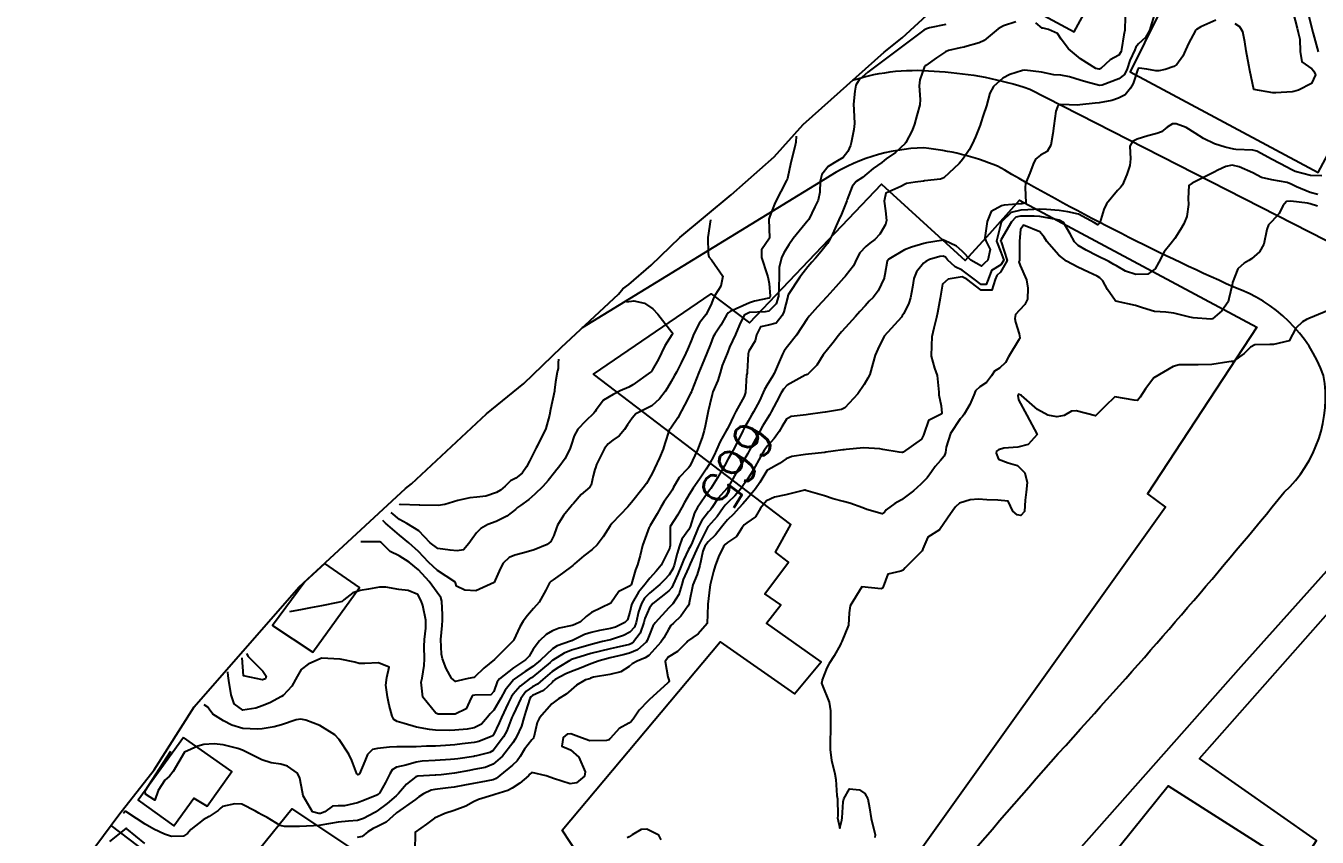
# Model space of a CAD drawing. Header units: metres. Extents: x 292545 to 299085, y 7450245 to 7463078.
# Drawn here: x 295735.3 to 295869.1, y 7459331.9 to 7459416 of the extents above; entities that cross this region are included whole.
import ezdxf
from ezdxf.enums import TextEntityAlignment as Align

# ---------------------------------------------------------------- set-up
doc = ezdxf.new("R2010")
doc.units = ezdxf.units.M
for name, color, linetype in [('Area', 45, 'Continuous'), ('Cotas', 45, 'Continuous'), ('Curvas de Nivel 1m', 11, 'Continuous'), ('Curvas de Nivel 5m', 15, 'Continuous'), ('Edificações', 30, 'Continuous'), ('Vias Primárias', 230, 'Continuous')]:
    doc.layers.add(name, color=color, linetype=linetype)
doc.styles.add('Style-STANDARD', font='STANDARD.shx')

msp = doc.modelspace()

# ---------------------------------------------------------------- linework, layer by layer
at = {"layer": 'Area'}
msp.add_polyline3d([(295735.27, 7459321.22, 666.43), (295744.93, 7459334.23, 663.4), (295748.59, 7459338.88, 668.45), (295752.72, 7459345.41, 666.06), (295763.58, 7459357.81, 670.51), (295774.64, 7459368.06, 671.81), (295775.25, 7459368.54, 671.92), (295783.02, 7459375.81, 672.83), (295786.91, 7459378.94, 672.94), (295790.79, 7459382.7, 673.49), (295796.72, 7459388.21, 671.61), (295797.15, 7459388.76, 671.32), (295797.78, 7459389.19, 671.33), (295800.11, 7459391.19, 670.57), (295803.07, 7459394.07, 670.08), (295808.4, 7459398.49, 669.31), (295812.85, 7459402.43, 669.95), (295815.86, 7459405.8, 668.41), (295824.26, 7459413.3, 667.3), (295826.11, 7459414.77, 666.92), (295831.64, 7459419.87, 668.67)], dxfattribs=at)
at = {"layer": 'Curvas de Nivel 1m', "flags": 128}
for points, elevation in [([(295852.24, 7459417.12), (295851.75, 7459415.52), (295851.35, 7459414.79), (295850.6, 7459414.15), (295850.34, 7459413.8), (295850.22, 7459413.54), (295849.71, 7459412.42), (295849.43, 7459411.55), (295849.16, 7459410.96), (295848.56, 7459410.51), (295846.83, 7459409.86), (295846.56, 7459409.84), (295845.16, 7459410.2), (295844.56, 7459410.37), (295843.45, 7459410.74), (295842.57, 7459410.89), (295841.85, 7459410.93), (295840.57, 7459411.21), (295838.84, 7459411.41), (295838.57, 7459411.38), (295837.29, 7459410.97), (295836.56, 7459410.59), (295835.58, 7459409.71), (295835.21, 7459409.05), (295834.85, 7459407.73), (295834.51, 7459406.71), (295834.27, 7459405.97), (295834.19, 7459405.73), (295833.71, 7459404.52), (295833.38, 7459403.74), (295833.06, 7459403.15), (295832.46, 7459402.31), (295832.22, 7459401.99), (295832.02, 7459401.76), (295830.44, 7459400.27), (295830.09, 7459400.13), (295828.43, 7459399.94), (295828.31, 7459399.93), (295827.45, 7459399.81), (295826.57, 7459399.68), (295826.43, 7459399.62), (295825.97, 7459399.37), (295824.42, 7459398.67), (295824.27, 7459398), (295824.26, 7459397.85), (295824.4, 7459396.85), (295824.5, 7459395.85), (295824.38, 7459395.42), (295823.8, 7459394.42), (295823.28, 7459393.86), (295822.75, 7459393.47), (295822.36, 7459393.15), (295821.74, 7459392.48), (295821.43, 7459391.88), (295821.07, 7459391.14), (295820.32, 7459390.16), (295820.19, 7459390.03), (295820.08, 7459389.9), (295819.24, 7459388.97), (295818.29, 7459387.92), (295817.34, 7459386.87), (295816.5, 7459385.94), (295816.39, 7459385.81), (295816.26, 7459385.64), (295815.16, 7459383.96), (295814.23, 7459382.78), (295813.87, 7459382.33), (295813.7, 7459381.98), (295813.25, 7459380.94), (295812.83, 7459379.98), (295812.61, 7459379.56), (295812.18, 7459378.9), (295811.84, 7459378.33), (295811.69, 7459377.99), (295811.31, 7459377.14), (295810.7, 7459376), (295810.5, 7459375.65), (295810.14, 7459375.02), (295809.78, 7459374.37), (295809.6, 7459374.03), (295809.11, 7459373.03), (295808.58, 7459372.04), (295808.41, 7459371.73), (295808.09, 7459371.14), (295807.71, 7459370.42), (295807.5, 7459370.05), (295806.96, 7459369.16), (295806.28, 7459368.06), (295806.18, 7459367.93), (295806.05, 7459367.73), (295804.9, 7459366.08), (295804.59, 7459365.52), (295804.14, 7459364.09), (295804, 7459363.79), (295803.29, 7459362.79), (295803.03, 7459362.1), (295802.78, 7459361.3), (295802.47, 7459360.1), (295802.34, 7459359.73), (295801.95, 7459359.12), (295801.46, 7459358.59), (295800.99, 7459358.12), (295799.92, 7459357.2), (295799.39, 7459356.67), (295799.08, 7459356.15), (295798.79, 7459355.27), (295798.55, 7459354.15), (295798.37, 7459353.67), (295797.88, 7459353.15), (295797.22, 7459352.81), (295795.87, 7459352.38), (295795.7, 7459352.34), (295795.05, 7459352.19), (295793.86, 7459351.9), (295792.56, 7459351.52), (295791.85, 7459351.3), (295791.09, 7459350.99), (295789.89, 7459350.25), (295789.86, 7459350.23), (295789.84, 7459350.22), (295789.61, 7459350.02), (295787.83, 7459348.54), (295787.68, 7459348.43), (295787.44, 7459348.28), (295786.53, 7459347.58), (295785.8, 7459346.75), (295785.62, 7459346.48), (295785.52, 7459346.3), (295785.28, 7459345.8), (295784.59, 7459344.32), (295784.34, 7459343.75), (295783.75, 7459342.51), (295783.67, 7459342.41), (295783.51, 7459342.33), (295782.24, 7459341.84), (295781.74, 7459341.73), (295780.52, 7459341.58), (295779.73, 7459341.49), (295778.76, 7459341.41), (295777.73, 7459341.36), (295776.82, 7459341.33), (295775.74, 7459341.29), (295774.89, 7459341.27), (295773.74, 7459341.28), (295772.96, 7459341.24), (295771.73, 7459341.1), (295771.2, 7459341.01), (295770.69, 7459340.48), (295770.41, 7459339.79), (295769.87, 7459338.49), (295769.79, 7459338.4), (295769.7, 7459338.39), (295769.59, 7459338.49), (295769.08, 7459339.86), (295768.77, 7459340.5), (295767.75, 7459342.05), (295767.3, 7459342.52), (295765.76, 7459343.5), (295764.3, 7459344.03), (295763.77, 7459344.13), (295763.29, 7459344.09), (295761.76, 7459343.56), (295761.01, 7459343.35), (295759.76, 7459343.14), (295759.28, 7459343.09), (295757.76, 7459343.16), (295756.63, 7459343.51), (295755.77, 7459343.96), (295754.67, 7459344.67), (295754.28, 7459345.18), (295754.14, 7459345.4), (295753.76, 7459345.64)], 666), ([(295837.9, 7459416.42), (295836.63, 7459416.02), (295836.08, 7459415.71), (295834.61, 7459414.5), (295834.1, 7459414.24), (295832.6, 7459413.83), (295832.53, 7459413.82), (295832.12, 7459413.75), (295830.9, 7459413.47), (295830.6, 7459413.33), (295829.67, 7459412.7), (295828.57, 7459411.91), (295828.51, 7459411.87), (295828.42, 7459411.8), (295827.93, 7459410.43), (295827.87, 7459409.81), (295827.97, 7459408.37), (295827.93, 7459407.81), (295827.62, 7459406.71), (295827.4, 7459405.81), (295827.16, 7459405.15), (295826.48, 7459403.92), (295826.41, 7459403.82), (295825.41, 7459402.9), (295824.46, 7459402.24), (295824.26, 7459402.05), (295824.01, 7459401.85), (295823.09, 7459401.22), (295822.44, 7459400.66), (295822, 7459400.31), (295821.36, 7459399.88), (295820.94, 7459399.37), (295820.41, 7459398), (295820.38, 7459397.89), (295819.81, 7459396.48), (295819.54, 7459395.9), (295818.88, 7459394.43), (295818.65, 7459393.92), (295818.36, 7459393.44), (295817.69, 7459392.59), (295817.12, 7459391.93), (295816.75, 7459391.53), (295816.33, 7459391.05), (295815.85, 7459390.42), (295815.51, 7459389.95), (295814.29, 7459388.14), (295814.26, 7459388.01), (295814.25, 7459387.97), (295813.86, 7459386.38), (295813.69, 7459385.98), (295813.06, 7459385.19), (295812.26, 7459384.97), (295811.43, 7459384.82), (295811, 7459384), (295810.87, 7459383.37), (295810.23, 7459382.3), (295810.14, 7459382.01), (295810.05, 7459380.15), (295810.03, 7459380.01), (295809.99, 7459379.82), (295809.89, 7459378.01), (295809.75, 7459377.6), (295808.88, 7459376.03), (295808.63, 7459375.55), (295808.13, 7459374.53), (295807.96, 7459374.21), (295807.86, 7459374.04), (295807.25, 7459372.91), (295806.87, 7459372.05), (295806.63, 7459371.52), (295806.09, 7459370.54), (295805.8, 7459370.06), (295805.11, 7459369.03), (295804.45, 7459368.08), (295804.05, 7459367.44), (295803.54, 7459366.6), (295803.26, 7459366.1), (295802.83, 7459365.29), (295802.08, 7459364.11), (295802.07, 7459364.04), (295802.05, 7459362.11), (295802.04, 7459362.05), (295801.98, 7459361.82), (295801.13, 7459360.12), (295800.6, 7459359.48), (295799.94, 7459358.75), (295799.68, 7459358.4), (295799.47, 7459358.14), (295798.78, 7459357.3), (295798.11, 7459356.16), (295798.06, 7459356.01), (295797.9, 7459355.24), (295797.63, 7459354.43), (295797.37, 7459354.17), (295796.39, 7459353.67), (295795.88, 7459353.53), (295794.74, 7459353.34), (295793.88, 7459353.14), (295793.18, 7459352.91), (295791.86, 7459352.28), (295791.83, 7459352.27), (295791.73, 7459352.23), (295790.35, 7459351.76), (295789.85, 7459351.44), (295788.64, 7459350.27), (295787.84, 7459349.62), (295787.03, 7459349.09), (295785.9, 7459348.3), (295785.86, 7459348.26), (295785.82, 7459348.23), (295784.95, 7459347.16), (295784.52, 7459346.32), (295783.78, 7459345.08), (295783.41, 7459344.7), (295783.13, 7459344.34), (295782.49, 7459343.62), (295781.76, 7459343.25), (295781.01, 7459343.1), (295779.75, 7459342.99), (295779.16, 7459342.97), (295777.75, 7459343), (295777.1, 7459343.06), (295775.76, 7459343.31), (295774.49, 7459343.71), (295773.77, 7459343.9), (295773.42, 7459344.1), (295773.26, 7459344.45), (295772.93, 7459345.6), (295772.76, 7459346.46), (295772.59, 7459347.68), (295772.7, 7459348.46), (295772.92, 7459349.54), (295771.84, 7459350), (295770.41, 7459349.91), (295769.84, 7459349.93), (295769.39, 7459350.04), (295767.84, 7459350.37), (295765.92, 7459350.46), (295765.84, 7459350.44), (295764.55, 7459349.84), (295763.83, 7459349.29), (295763.39, 7459348.57), (295762.83, 7459347.55), (295761.96, 7459346.59), (295761.79, 7459346.48), (295760.57, 7459345.82), (295759.78, 7459345.51), (295759.12, 7459345.28), (295757.78, 7459345.07), (295756.86, 7459345.72), (295756.54, 7459346.65), (295756.33, 7459348.14), (295756.26, 7459348.65), (295756.22, 7459349.05)], 667), ([(295849.24, 7459416.95), (295849.18, 7459415.55), (295849.1, 7459415.07), (295848.84, 7459413.56), (295848.8, 7459413.36), (295848.59, 7459412.98), (295847.68, 7459412.48), (295846.7, 7459411.58), (295846.57, 7459411.54), (295846.53, 7459411.54), (295846.18, 7459411.59), (295844.59, 7459412.61), (295843.37, 7459413.62), (295842.61, 7459414.62), (295842.22, 7459415.23), (295841.27, 7459415.65), (295840.72, 7459415.76), (295840.62, 7459415.79), (295839.96, 7459416.33)], 667), ([(295868.28, 7459416.97), (295868.63, 7459415.62), (295868.69, 7459415.32), (295868.71, 7459415.23), (295869.25, 7459413.31)], 664), ([(295830.63, 7459416.17), (295828.95, 7459415.8), (295828.62, 7459415.71), (295828.37, 7459415.55), (295822.57, 7459411.2), (295821.65, 7459410.43), (295821.32, 7459409.88), (295821.19, 7459409.24), (295821.08, 7459407.88), (295821.1, 7459407.31), (295821.18, 7459405.88), (295821.11, 7459405.27), (295820.84, 7459403.89), (295820.75, 7459403.61), (295820.47, 7459402.98), (295820.01, 7459402.35), (295819.25, 7459401.91), (295818.45, 7459401.43), (295817.77, 7459400.6), (295817.61, 7459399.93), (295817.58, 7459398.77), (295817.39, 7459397.93), (295817.06, 7459397.27), (295816.44, 7459395.94), (295816.42, 7459395.9), (295816.38, 7459395.86), (295814.83, 7459393.96), (295814.36, 7459393.3), (295813.85, 7459392.47), (295813.59, 7459391.98), (295813.35, 7459390.96), (295813.35, 7459389.98), (295813.33, 7459388.95), (295813.29, 7459387.98), (295813.06, 7459387.2), (295812.28, 7459386.44), (295811.91, 7459386.36), (295810.28, 7459386.31), (295809.74, 7459386.02), (295809.25, 7459385.03), (295808.82, 7459384.03), (295808.23, 7459382.69), (295808.04, 7459382.22), (295807.97, 7459382.04), (295807.46, 7459380.79), (295807.23, 7459380.05), (295807, 7459379.24), (295806.5, 7459378.06), (295806.41, 7459377.81), (295806.16, 7459376.79), (295806, 7459376.06), (295805.69, 7459374.5), (295805.6, 7459374.07), (295805.39, 7459373.35), (295804.9, 7459372.08), (295804.09, 7459370.38), (295803.98, 7459370.2), (295803.87, 7459370.09), (295802.99, 7459369.18), (295802.38, 7459368.11), (295802.27, 7459367.89), (295802.05, 7459367.57), (295801.43, 7459366.72), (295801.08, 7459366.12), (295800.71, 7459365.44), (295800, 7459364.23), (295799.97, 7459364.17), (295799.94, 7459364.13), (295799.9, 7459364.03), (295799.18, 7459362.14), (295798.95, 7459361.12), (295798.69, 7459360.15), (295798.47, 7459359.64), (295798.07, 7459358.16), (295798.03, 7459358.07), (295797.93, 7459357.98), (295796.73, 7459357.37), (295795.91, 7459356.18), (295793.9, 7459355.19), (295793.34, 7459354.77), (295792.77, 7459354.22), (295792.17, 7459353.95), (295791.89, 7459353.87), (295790.57, 7459353.56), (295789.88, 7459353.29), (295789.22, 7459352.91), (295788.52, 7459352.27), (295787.85, 7459351.4), (295787.44, 7459350.69), (295787.08, 7459350.29), (295786.33, 7459349.8), (295785.83, 7459349.47), (295784.37, 7459348.32), (295784.14, 7459348), (295783.8, 7459347.01), (295783.47, 7459346.66), (295781.8, 7459346.64), (295781.57, 7459346.58), (295781.42, 7459346.35), (295780.92, 7459345.22), (295779.78, 7459344.67), (295778.03, 7459344.65), (295777.78, 7459344.76), (295776.42, 7459346.41), (295776.25, 7459347.98), (295776.35, 7459348.41), (295776.56, 7459349.69), (295776.59, 7459350.41), (295776.58, 7459351.69), (295776.61, 7459352.41), (295776.73, 7459353.56), (295776.74, 7459354.41), (295776.41, 7459355.91), (295776.26, 7459356.42), (295775.92, 7459357.05), (295774.89, 7459357.47), (295773.93, 7459357.6), (295772.59, 7459357.81), (295771.93, 7459357.82), (295770.78, 7459357.63), (295769.93, 7459357.48), (295769.18, 7459357.24), (295768.23, 7459356.51), (295768.07, 7459356.35), (295767.91, 7459356.29), (295767.63, 7459356.24), (295765.91, 7459355.9), (295764.77, 7459355.68), (295763.9, 7459355.52), (295762.59, 7459355.28)], 668), ([(295869.6, 7459400.47), (295868.44, 7459400.51), (295866.86, 7459400.93), (295866.45, 7459401.12), (295865.99, 7459401.35), (295864.46, 7459402.17), (295862.87, 7459403.01), (295862.48, 7459403.12), (295860.7, 7459403.2), (295860.48, 7459403.22), (295859.58, 7459403.43), (295858.49, 7459403.79), (295857.36, 7459404.32), (295856.5, 7459404.89), (295855.55, 7459405.48), (295854.51, 7459405.87), (295854.15, 7459405.85), (295853.58, 7459405.5), (295852.98, 7459405.02), (295852.5, 7459404.85), (295851.58, 7459404.61), (295850.49, 7459404.27), (295850, 7459404.03), (295849.73, 7459403.55), (295849.78, 7459402.23), (295849.72, 7459401.55), (295849.39, 7459400.61), (295848.97, 7459399.55), (295848.74, 7459399.25), (295848.43, 7459398.94), (295847.29, 7459397.58), (295847.01, 7459396.98), (295846.62, 7459395.59), (295846.38, 7459395.4), (295846.04, 7459395.59), (295844.4, 7459396.5), (295843.27, 7459396.75), (295842.4, 7459396.88), (295841.06, 7459396.99), (295840.4, 7459397), (295839.14, 7459396.94), (295838.4, 7459396.91), (295837.41, 7459396.68), (295836.42, 7459395.7), (295836.38, 7459395.62), (295835.89, 7459393.71), (295836.35, 7459392.56), (295836.64, 7459391.71), (295836.33, 7459391.24), (295835.38, 7459390.66), (295835.02, 7459389.72), (295834.83, 7459389.2), (295834.31, 7459389.19), (295833.59, 7459389.74), (295832.32, 7459390.7), (295831.61, 7459391.05), (295830.8, 7459391.77), (295830.6, 7459392.03), (295830.35, 7459392.14), (295830.03, 7459392.1), (295828.95, 7459391.79), (295828.55, 7459391.59), (295828.34, 7459391.41), (295827.6, 7459390.53), (295827.33, 7459389.81), (295827.17, 7459388.94), (295826.97, 7459387.81), (295826.82, 7459387.28), (295826.27, 7459386.18), (295826.13, 7459385.96), (295826.03, 7459385.82), (295824.24, 7459383.85), (295823.58, 7459382.51), (295823.3, 7459381.86), (295823.07, 7459381), (295822.76, 7459379.86), (295822.57, 7459379.48), (295822.18, 7459378.84), (295821.53, 7459377.88), (295820.16, 7459376.4), (295819.83, 7459376.23), (295818.15, 7459375.96), (295818.12, 7459375.96), (295817.86, 7459375.92), (295816.36, 7459375.72), (295816.15, 7459375.7), (295814.59, 7459375.52), (295814.14, 7459375.23), (295813.64, 7459374.46), (295813.37, 7459373.98), (295812.85, 7459373.25), (295812.11, 7459372.43), (295811.8, 7459371.99), (295811.43, 7459371.34), (295810.7, 7459370.01), (295810.47, 7459369.62), (295810.07, 7459369.02), (295809.66, 7459368.42), (295809.39, 7459368.03), (295808.78, 7459367.3), (295808.04, 7459366.6), (295807.77, 7459366.31), (295807.57, 7459366.04), (295806.92, 7459365.15), (295806, 7459364.1), (295805.98, 7459364.08), (295805.98, 7459364.06), (295805.95, 7459364.01), (295804.95, 7459362.08), (295804.12, 7459360.24), (295804.07, 7459360.09), (295804.05, 7459360), (295803.96, 7459359.82), (295803.42, 7459358.61), (295803.26, 7459358.1), (295802.96, 7459357.06), (295802.33, 7459356.11), (295802.12, 7459355.89), (295801.91, 7459355.67), (295800.5, 7459354.13), (295800.26, 7459353.77), (295799.87, 7459352.82), (295799.69, 7459352.31), (295799.59, 7459352.14), (295798.69, 7459351.32), (295797.85, 7459350.97), (295797.2, 7459350.82), (295795.85, 7459350.5), (295794.72, 7459350.2), (295793.84, 7459349.87), (295792.66, 7459349.39), (295791.83, 7459349.09), (295791.24, 7459348.83), (295790.16, 7459348.25), (295789.96, 7459348.11), (295789.82, 7459347.95), (295788.95, 7459347.12), (295787.8, 7459346.58), (295787.61, 7459346.47), (295787.5, 7459346.28), (295787.1, 7459344.96), (295786.9, 7459344.29), (295786.64, 7459343.41), (295786.14, 7459342.3), (295785.98, 7459342.06), (295785.74, 7459341.69), (295784.7, 7459340.32), (295783.71, 7459339.48), (295782.9, 7459339.15), (295781.71, 7459338.91), (295781.25, 7459338.82), (295779.7, 7459338.54), (295778.34, 7459338.39), (295777.76, 7459338.35), (295777.7, 7459338.34), (295775.89, 7459338.23), (295775.7, 7459338.18), (295774.72, 7459337.41), (295773.92, 7459336.45), (295773.67, 7459336.19), (295772.72, 7459335.4), (295771.65, 7459334.59), (295771.58, 7459334.54), (295771.45, 7459334.47), (295770.27, 7459333.86), (295769.64, 7459333.65), (295768.71, 7459333.57), (295767.64, 7459333.48), (295766.84, 7459333.32), (295765.64, 7459333.13), (295765.08, 7459333.1), (295763.64, 7459333.03), (295762.07, 7459333.01), (295761.64, 7459333.13), (295760.29, 7459333.96), (295759.65, 7459334.27), (295759.43, 7459334.39), (295759.08, 7459334.62), (295757.66, 7459335.32), (295756.93, 7459335.38), (295755.66, 7459335.08), (295755.42, 7459334.9), (295755.21, 7459334.66), (295754.28, 7459334.04), (295753.64, 7459333.72), (295752.36, 7459332.7), (295752.03, 7459332.3), (295751.62, 7459332.02), (295750.36, 7459331.98), (295749.63, 7459332.21), (295748.54, 7459332.74), (295747.64, 7459333.26), (295746.74, 7459333.86), (295745.65, 7459334.58), (295745.54, 7459334.56), (295745.45, 7459334.48), (295745.36, 7459334.4)], 664), ([(295815.11, 7459404.58), (295815.08, 7459403.95), (295814.98, 7459403.46), (295814.61, 7459401.97), (295814.45, 7459401.18), (295814.22, 7459400.19), (295814.14, 7459399.97), (295813.55, 7459398.85), (295813.09, 7459397.98), (295812.87, 7459397.52), (295812.39, 7459396.27), (295812.31, 7459396.07), (295812.29, 7459395.99), (295812.36, 7459393.99), (295811.54, 7459392.81), (295811.53, 7459392), (295812.12, 7459390.19), (295812.18, 7459389.99), (295812.31, 7459389.29), (295812.44, 7459387.99), (295812.41, 7459387.87), (295812.29, 7459387.78), (295810.82, 7459387.47), (295810.29, 7459387.31), (295808.92, 7459386.67), (295808.28, 7459386.4), (295808.06, 7459386.26), (295807.92, 7459386.04), (295807.32, 7459384.98), (295806.69, 7459384.06), (295806.53, 7459383.77), (295806.23, 7459383.01), (295805.86, 7459382.07), (295805.38, 7459380.9), (295805.05, 7459380.08), (295804.31, 7459378.22), (295804.26, 7459378.09), (295804.17, 7459377.9), (295803.55, 7459376.71), (295803.24, 7459376.1), (295802.86, 7459375.38), (295802.13, 7459374.31), (295802.03, 7459374.21), (295801.95, 7459374.11), (295801.51, 7459372.71), (295801.34, 7459372.12), (295800.97, 7459371.25), (295800.44, 7459370.13), (295800.33, 7459369.88), (295800.07, 7459369.36), (295799.61, 7459368.59), (295799.27, 7459368.14), (295798.04, 7459366.59), (295797.84, 7459366.35), (295797.67, 7459366.16), (295796.88, 7459365.31), (295796.02, 7459364.41), (295795.84, 7459364.18), (295795.13, 7459363.06), (295794.5, 7459362.2), (295793.98, 7459361.74), (295793.11, 7459361.08), (295792.16, 7459360.23), (295792.06, 7459360.13), (295791.96, 7459360.06), (295790.91, 7459359.28), (295789.94, 7459358.6), (295789.73, 7459358.46), (295789.54, 7459358.26), (295789.17, 7459357.51), (295788.49, 7459356.27), (295787.91, 7459355.6), (295787.29, 7459354.9), (295786.84, 7459354.29), (295786.48, 7459353.7), (295785.86, 7459352.37), (295785.84, 7459352.32), (295785.83, 7459352.3), (295783.84, 7459350.33), (295782.76, 7459349.42), (295781.82, 7459348.54), (295781.71, 7459348.46), (295781.14, 7459348.36), (295780.09, 7459348.1), (295779.82, 7459348.06), (295779.41, 7459348.38), (295778.84, 7459349.39), (295778.47, 7459350.39), (295778.35, 7459350.89), (295778.29, 7459352.39), (295778.43, 7459353.84), (295778.47, 7459354.39), (295778.47, 7459354.97), (295778.39, 7459356.39), (295778.28, 7459356.76), (295777.92, 7459357.29), (295777.08, 7459358.41), (295775.96, 7459359.63), (295775.02, 7459360.43), (295773.97, 7459361.07), (295773.03, 7459361.51), (295772.12, 7459362.47), (295771.98, 7459362.54), (295770.01, 7459362.52)], 669), ([(295869.21, 7459398.53), (295868.42, 7459398.73), (295866.99, 7459399.34), (295866.44, 7459399.62), (295866.01, 7459399.78), (295864.44, 7459400.04), (295863.36, 7459400.31), (295862.45, 7459400.77), (295861.04, 7459401.41), (295860.45, 7459401.55), (295860.32, 7459401.56), (295859.67, 7459401.43), (295858.85, 7459401.04), (295858.45, 7459400.83), (295857.21, 7459400.23), (295856.44, 7459399.83), (295856.19, 7459399.72), (295855.84, 7459399.48), (295855.77, 7459398.11), (295855.8, 7459397.48), (295855.61, 7459396.26), (295855.31, 7459395.48), (295854.96, 7459394.9), (295854.37, 7459393.97), (295853.99, 7459393.5), (295853.27, 7459392.59), (295852.72, 7459391.51), (295852.33, 7459390.82), (295851.58, 7459390.27), (295850.32, 7459390.23), (295849.28, 7459390.6), (295848.33, 7459391.12), (295848.05, 7459391.29), (295847.53, 7459391.57), (295846.34, 7459392.16), (295845.18, 7459392.77), (295844.36, 7459393.26), (295843.98, 7459393.61), (295843.53, 7459394.46), (295842.82, 7459395.63), (295842.39, 7459395.87), (295842.08, 7459395.94), (295840.39, 7459396.24), (295839.78, 7459396.28), (295838.39, 7459396.28), (295837.9, 7459396.17), (295837.43, 7459395.69), (295836.36, 7459393.86), (295836.32, 7459393.71), (295836.36, 7459393.61), (295836.99, 7459391.7), (295836.32, 7459390.48), (295835.91, 7459390.12), (295835.76, 7459389.72), (295835.4, 7459388.62), (295834.3, 7459388.61), (295832.8, 7459389.75), (295832.32, 7459390), (295830.89, 7459389.77), (295830.31, 7459389.24), (295830.08, 7459387.99), (295830.05, 7459387.78), (295829.77, 7459386.28), (295829.68, 7459385.79), (295829.38, 7459384.66), (295829.2, 7459383.79), (295829.16, 7459382.87), (295829.12, 7459381.79), (295829.45, 7459380.54), (295829.73, 7459379.78), (295829.91, 7459378.04), (295829.91, 7459377.78), (295830.16, 7459376.62), (295830.24, 7459375.87), (295830.18, 7459375.78), (295830.15, 7459375.76), (295828.83, 7459375.1), (295828.39, 7459373.8), (295828.34, 7459373.57), (295828.12, 7459373.17), (295826.23, 7459371.83), (295826.14, 7459371.79), (295826.1, 7459371.79), (295825.79, 7459371.83), (295824.11, 7459372.11), (295823.81, 7459372.15), (295822.11, 7459372.27), (295820.31, 7459372.1), (295820.1, 7459372.07), (295819.96, 7459372.05), (295818.96, 7459371.91), (295818.2, 7459371.82), (295818.1, 7459371.8), (295816.41, 7459371.62), (295816.1, 7459371.58), (295814.68, 7459371.38), (295814.09, 7459371.13), (295813.41, 7459370.65), (295812.22, 7459369.99), (295812.12, 7459369.95), (295812.08, 7459369.89), (295811.37, 7459368.69), (295810.9, 7459368.01), (295810.04, 7459366.97), (295809.59, 7459366.47), (295809.19, 7459366.03), (295808.64, 7459365.41), (295808.01, 7459364.8), (295807.65, 7459364.4), (295807.4, 7459364.05), (295806.78, 7459363.26), (295805.99, 7459362.53), (295805.66, 7459362.06), (295805.46, 7459361.55), (295805.15, 7459360.07), (295804.87, 7459359.15), (295804.41, 7459358.08), (295804.05, 7459356.22), (295804.02, 7459356.09), (295803.91, 7459355.87), (295803.16, 7459354.83), (295802.4, 7459354.1), (295802.15, 7459353.85), (295801.88, 7459353.45), (295801.41, 7459352.57), (295801.11, 7459352.12), (295799.85, 7459350.75), (295799.48, 7459350.51), (295798.63, 7459350.15), (295798.13, 7459349.87), (295797.83, 7459349.59), (295796.95, 7459349.05), (295795.82, 7459348.77), (295794.1, 7459348.48), (295793.82, 7459348.39), (295793.69, 7459348.34), (295793.28, 7459348.22), (295792.37, 7459347.67), (295791.81, 7459347.19), (295791.3, 7459346.74), (295790.5, 7459346.24), (295789.79, 7459345.73), (295788.51, 7459344.27), (295788.26, 7459343.79), (295787.93, 7459342.28), (295787.87, 7459342.15), (295787.74, 7459342.01), (295786.97, 7459341.04), (295786.52, 7459340.29), (295786.2, 7459339.81), (295785.71, 7459339.39), (295784.4, 7459338.32), (295784.02, 7459338.01), (295783.7, 7459337.87), (295782.43, 7459337.6), (295781.69, 7459337.48), (295780.74, 7459337.3), (295779.68, 7459337.11), (295779.04, 7459337.02), (295777.68, 7459336.86), (295777.3, 7459336.78), (295776.48, 7459336.41), (295776.01, 7459336.08), (295775.67, 7459335.82), (295773.7, 7459334.45), (295773.65, 7459334.4), (295772.64, 7459333.46), (295771.64, 7459332.97), (295771.29, 7459332.82), (295770.74, 7459332.48), (295770.12, 7459331.99), (295769.62, 7459331.88)], 663), ([(295869.18, 7459397.32), (295868.41, 7459397.56), (295868.12, 7459397.62), (295866.41, 7459397.85), (295865.96, 7459397.8), (295865.56, 7459397.36), (295865.2, 7459396.56), (295864.39, 7459395.7), (295864.1, 7459395.37), (295863.92, 7459394.92), (295863.6, 7459393.38), (295863.16, 7459392.58), (295862.34, 7459391.86), (295862.06, 7459391.68), (295861.57, 7459391.41), (295860.92, 7459390.82), (295860.35, 7459389.42), (295860.34, 7459389.39), (295860.31, 7459389.16), (295859.99, 7459387.73), (295859.9, 7459387.42), (295859.25, 7459386.46), (295858.27, 7459385.64), (295858.11, 7459385.61), (295856.27, 7459385.74), (295855.94, 7459385.8), (295854.27, 7459386.22), (295853.46, 7459386.32), (295852.28, 7459386.4), (295851.04, 7459386.78), (295850.29, 7459387.03), (295848.41, 7459387.44), (295848.29, 7459387.49), (295848.19, 7459387.56), (295847.41, 7459388.68), (295846.91, 7459389.58), (295846.62, 7459389.89), (295846.32, 7459390.07), (295845.44, 7459390.48), (295844.33, 7459391.01), (295843.16, 7459391.62), (295842.34, 7459392.25), (295841.11, 7459393.65), (295840.82, 7459394.1), (295840.37, 7459394.65), (295838.7, 7459395.35), (295838.38, 7459394.92), (295838.27, 7459393.68), (295838.29, 7459391.72), (295838.28, 7459391.68), (295838.21, 7459391.56), (295838.33, 7459391.18), (295839, 7459389.67), (295839.14, 7459388.83), (295839.09, 7459387.67), (295838.83, 7459387.13), (295838.28, 7459386.53), (295837.85, 7459386.1), (295837.78, 7459385.69), (295837.87, 7459385.3), (295838.25, 7459384.09), (295838.32, 7459383.68), (295838.31, 7459383.62), (295838.24, 7459383.54), (295837.12, 7459381.7), (295836.81, 7459381.11), (295836.21, 7459380.52), (295835.7, 7459380.21), (295835.37, 7459379.72), (295834.86, 7459379.05), (295834.18, 7459378.58), (295833.73, 7459378.18), (295833.54, 7459377.74), (295833.14, 7459376.76), (295832.54, 7459375.75), (295832.37, 7459375.52), (295832.14, 7459375.26), (295831.13, 7459373.76), (295830.67, 7459372.34), (295830.61, 7459371.77), (295830.48, 7459371.39), (295830.09, 7459370.96), (295829.53, 7459370.34), (295829.16, 7459369.79), (295828.71, 7459369.15), (295828.06, 7459368.5), (295827.3, 7459367.81), (295826.04, 7459366.87), (295825.36, 7459366.51), (295824.47, 7459365.85), (295824.27, 7459365.61), (295824.03, 7459365.43), (295822.45, 7459365.87), (295822.03, 7459366.06), (295820.69, 7459366.54), (295820.04, 7459366.69), (295818.97, 7459366.99), (295818.05, 7459367.28), (295816.14, 7459367.85), (295816.05, 7459367.87), (295815.99, 7459367.87), (295814.05, 7459367.4), (295812.87, 7459367.16), (295812.04, 7459366.79), (295811.44, 7459366), (295810.91, 7459365.12), (295810.01, 7459364.51), (295809.73, 7459364.3), (295809.54, 7459364.02), (295808.93, 7459363.09), (295807.99, 7459362.44), (295807.77, 7459362.26), (295807.59, 7459362.04), (295807.07, 7459360.96), (295806.72, 7459360.05), (295806.55, 7459359.46), (295806.2, 7459358.06), (295806.16, 7459357.83), (295805.98, 7459356.06), (295805.98, 7459355.99), (295805.89, 7459354.06), (295804.95, 7459353), (295803.87, 7459352.23), (295803.8, 7459352.16), (295803.74, 7459352.09), (295802.81, 7459351.15), (295801.85, 7459350.56), (295801.56, 7459350.11), (295801.82, 7459348.53), (295801.95, 7459348.11), (295801.91, 7459348.01), (295801.81, 7459347.91), (295799.88, 7459346.14), (295799.79, 7459346.05), (295798.85, 7459345.08), (295798.24, 7459344.16), (295798.03, 7459343.89), (295797.77, 7459343.72), (295796.77, 7459343.16), (295795.88, 7459342.18), (295795.82, 7459342.1), (295795.74, 7459342), (295795.48, 7459341.93), (295793.74, 7459341.91), (295792.89, 7459342.22), (295791.75, 7459342.63), (295791.39, 7459342.6), (295790.97, 7459342.24), (295790.82, 7459341.33), (295791.73, 7459340.95), (295792.58, 7459340.22), (295793.25, 7459338.68), (295793.17, 7459338.22), (295792.36, 7459337.55), (295791.69, 7459337.45), (295789.97, 7459337.99), (295789.7, 7459338.09), (295789.22, 7459338.26), (295787.71, 7459338.62), (295787.53, 7459338.45), (295787.39, 7459338.28), (295786.48, 7459337.5), (295785.68, 7459336.98), (295785.22, 7459336.76), (295783.89, 7459336.33), (295783.67, 7459336.27), (295782.19, 7459335.82), (295781.67, 7459335.57), (295780.88, 7459335.14), (295779.66, 7459334.67), (295778.69, 7459334.38), (295777.65, 7459333.89), (295776.79, 7459333.26), (295775.63, 7459332.42), (295775.6, 7459330.42)], 662), ([(295797.53, 7459387.41), (295798.29, 7459387.52), (295799.42, 7459387.28), (295800.28, 7459386.67), (295800.77, 7459386.13), (295802.25, 7459384.26), (295802.3, 7459384.11), (295802.29, 7459384.06), (295802.24, 7459383.98), (295801.52, 7459382.83), (295801.18, 7459382.12), (295800.87, 7459381.47), (295800.2, 7459380.31), (295800.12, 7459380.2), (295800.04, 7459380.13), (295798.18, 7459378.81), (295797.77, 7459378.57), (295796.89, 7459378.17), (295796.42, 7459377.93), (295796.17, 7459377.8), (295795.14, 7459377.21), (295794.39, 7459376.2), (295794.3, 7459376.05), (295794.15, 7459375.88), (295793.3, 7459375.05), (295792.5, 7459374.22), (295792.12, 7459373.53), (295791.8, 7459372.54), (295791.7, 7459372.23), (295791.18, 7459371.15), (295790.52, 7459370.25), (295790.31, 7459370.01), (295790.07, 7459369.71), (295789.43, 7459368.89), (295788.85, 7459368.27), (295788.04, 7459367.46), (295787.42, 7459366.9), (295786.55, 7459366.29), (295786.25, 7459366.08), (295786.03, 7459365.89), (295785.13, 7459365.2), (295784.02, 7459364.64), (295783.18, 7459364.33), (295782.43, 7459363.92), (295782, 7459363.46), (295781.53, 7459362.82), (295781.2, 7459362.36), (295780.65, 7459361.69), (295779.98, 7459361.58), (295779.25, 7459361.65), (295777.98, 7459361.85), (295777.2, 7459362.41), (295776, 7459363.65), (295774.75, 7459364.43), (295774.02, 7459364.84), (295773.15, 7459365.58)], 671), ([(295870.27, 7459386.49), (295868.87, 7459385.92), (295868.27, 7459385.69), (295868.01, 7459385.59), (295867.61, 7459385.34), (295866.92, 7459384.68), (295866.24, 7459383.35), (295864.61, 7459382.99), (295864.24, 7459382.98), (295862.67, 7459382.96), (295862.23, 7459382.71), (295861.57, 7459382.06), (295860.71, 7459381.42), (295860.41, 7459381.22), (295860.21, 7459381.21), (295859.99, 7459381.2), (295858.21, 7459380.91), (295856.79, 7459380.88), (295856.21, 7459380.89), (295854.83, 7459380.86), (295854.21, 7459380.7), (295852.19, 7459379.52), (295851.32, 7459378.39), (295850.79, 7459377.53), (295850.51, 7459377.19), (295850.17, 7459377.2), (295848.17, 7459377.56), (295847.16, 7459376.58), (295846.14, 7459375.59), (295844.15, 7459376.12), (295843.68, 7459376.08), (295842.9, 7459375.63), (295842.14, 7459375.49), (295841.23, 7459375.65), (295840.15, 7459376.25), (295838.47, 7459377.68), (295838.17, 7459377.85), (295838.11, 7459377.68), (295838.17, 7459377.24), (295839.04, 7459375.67), (295840.12, 7459373.66), (295839.18, 7459372.6), (295838.11, 7459372.35), (295836.64, 7459372.23), (295836.11, 7459372.06), (295835.9, 7459371.91), (295835.86, 7459371.71), (295836.09, 7459371.1), (295837.09, 7459370.7), (295838.08, 7459370.43), (295838.83, 7459369.67), (295839.06, 7459368.67), (295838.95, 7459367.67), (295838.88, 7459366.84), (295838.8, 7459365.67), (295838.43, 7459365.27), (295838.03, 7459365.31), (295837.57, 7459365.69), (295837.09, 7459366.74), (295836.04, 7459366.86), (295834.88, 7459366.88), (295834.04, 7459366.94), (295833.17, 7459366.87), (295832.04, 7459366.54), (295831.63, 7459366.17), (295831.37, 7459365.77), (295830.8, 7459364.99), (295830, 7459363.78), (295828.77, 7459363.02), (295828.27, 7459361.8), (295828.2, 7459361.58), (295827.98, 7459361.38), (295826.42, 7459359.82), (295826.21, 7459359.58), (295825.96, 7459359.49), (295824.62, 7459359.17), (295824.13, 7459357.85), (295824.07, 7459357.71), (295823.93, 7459357.66), (295821.93, 7459357.87), (295820.74, 7459355.89), (295820.63, 7459355.16), (295820.54, 7459353.89), (295819.87, 7459352.19), (295819.77, 7459352), (295819.72, 7459351.9), (295819.05, 7459350.71), (295818.55, 7459349.91), (295818.3, 7459349.46), (295817.82, 7459348.21), (295817.77, 7459347.97), (295817.76, 7459347.92), (295817.76, 7459347.86), (295817.81, 7459347.71), (295818.53, 7459345.91), (295818.68, 7459345.02), (295818.67, 7459343.91), (295818.67, 7459343), (295818.66, 7459341.91), (295818.66, 7459340.98), (295818.78, 7459339.91), (295819.14, 7459338.46), (295819.24, 7459337.9), (295819.35, 7459336.23), (295819.4, 7459335.9), (295819.44, 7459334.12), (295819.42, 7459333.9), (295819.64, 7459332.83), (295819.87, 7459333.67), (295819.89, 7459333.9), (295820, 7459335.57), (295820.05, 7459335.9), (295820.66, 7459336.91), (295821.68, 7459336.81), (295822.25, 7459336.45), (295822.54, 7459335.87), (295822.74, 7459334.94), (295822.91, 7459333.86), (295823.33, 7459332.16), (295823.28, 7459331.86)], 661), ([(295790.48, 7459381.45), (295790.44, 7459381.07), (295790.45, 7459380.49), (295790.38, 7459380.25), (295790.34, 7459380.11), (295790.19, 7459379.12), (295790.08, 7459378.25), (295790.06, 7459378.14), (295789.66, 7459376.26), (295789.55, 7459375.67), (295789.17, 7459374.26), (295788.27, 7459372.44), (295788.18, 7459372.28), (295788.1, 7459372.14), (295787.47, 7459370.9), (295787.18, 7459370.29), (295786.73, 7459369.64), (295786.07, 7459369.14), (295785.51, 7459368.85), (295784.97, 7459368.31), (295784.47, 7459367.89), (295784.05, 7459367.65), (295782.97, 7459367.27), (295782.04, 7459367.16), (295781.3, 7459367.1), (295780.04, 7459366.81), (295778.71, 7459366.39), (295778.03, 7459366.28), (295776.13, 7459366.32), (295776.03, 7459366.32), (295774.07, 7459366.4), (295774.03, 7459366.41), (295774.01, 7459366.42)], 672), ([(295758.16, 7459350.94), (295758.33, 7459350.63), (295759.83, 7459349.13), (295760.17, 7459348.61), (295760.1, 7459348.32), (295759.82, 7459348.21), (295757.82, 7459348.63), (295757.69, 7459350.49)], 668), ([(295747.61, 7459331.25), (295745.73, 7459332.78), (295745.67, 7459332.82), (295745.63, 7459332.82), (295743.94, 7459331.46)], 663), ([(295801.13, 7459331.63), (295800.9, 7459332.12), (295799.63, 7459332.75), (295799.07, 7459332.71), (295798.13, 7459332.15), (295797.83, 7459331.94), (295797.62, 7459331.84)], 661)]:
    msp.add_lwpolyline(points, dxfattribs=dict(at, elevation=elevation))
at = {"layer": 'Curvas de Nivel 5m', "flags": 128}
for points, elevation in [([(295858.63, 7459416.62), (295857.09, 7459415.92), (295856.62, 7459415.63), (295856.55, 7459415.55), (295856.5, 7459415.47), (295855.84, 7459414.24), (295855.49, 7459413.48), (295855.19, 7459412.88), (295854.58, 7459412.01), (295854.28, 7459411.79), (295853.36, 7459411.5), (295852.73, 7459411.35), (295852.57, 7459411.34), (295852.42, 7459411.36), (295851.48, 7459411.53), (295850.67, 7459411.63), (295850.57, 7459411.6), (295850.55, 7459411.56), (295850.54, 7459411.54), (295850.06, 7459410.05), (295849.79, 7459409.55), (295849.23, 7459408.86), (295848.54, 7459408.51), (295847.83, 7459408.28), (295846.53, 7459408.03), (295846.11, 7459408.01), (295844.53, 7459407.81), (295844.34, 7459407.79), (295842.53, 7459407.87), (295842.35, 7459407.81), (295842.21, 7459407.63), (295842.05, 7459407.17), (295841.83, 7459405.64), (295841.72, 7459404.87), (295841.51, 7459403.64), (295841.14, 7459402.98), (295840.47, 7459402.6), (295839.94, 7459402.19), (295839.68, 7459401.67), (295839.35, 7459400.76), (295838.89, 7459399.68), (295838.87, 7459399.24), (295838.92, 7459397.67), (295838.53, 7459397.56), (295838.41, 7459397.55), (295836.69, 7459397.41), (295836.41, 7459397.35), (295835.35, 7459396.76), (295834.93, 7459395.72), (295834.68, 7459394.04), (295834.77, 7459393.73), (295835.25, 7459392.82), (295835.01, 7459391.72), (295834.65, 7459391.41), (295834.33, 7459391.11), (295833.22, 7459391.74), (295832.35, 7459392.65), (295831.75, 7459393.16), (295830.49, 7459393.78), (295830.4, 7459393.81), (295830.36, 7459393.82), (295830.33, 7459393.82), (295830.16, 7459393.78), (295828.65, 7459393.51), (295828.36, 7459393.44), (295827.09, 7459393.08), (295826.35, 7459392.79), (295824.73, 7459391.84), (295824.55, 7459391.63), (295824.32, 7459390.24), (295824.26, 7459389.91), (295824.24, 7459389.85), (295823.61, 7459388.55), (295823.09, 7459387.86), (295822.7, 7459387.46), (295822.28, 7459387), (295821.74, 7459386.41), (295821.27, 7459385.88), (295820.25, 7459384.76), (295819.84, 7459384.31), (295819.51, 7459383.91), (295818.96, 7459383.19), (295818.23, 7459382.28), (295818.06, 7459382.09), (295817.94, 7459381.92), (295817.28, 7459380.85), (295816.36, 7459379.94), (295816.26, 7459379.88), (295816.19, 7459379.85), (295816.05, 7459379.8), (295814.18, 7459378.75), (295813.8, 7459378.35), (295813.58, 7459377.98), (295813.09, 7459377.05), (295812.53, 7459375.99), (295812.39, 7459375.74), (295812.14, 7459375.34), (295811.63, 7459374.5), (295811.35, 7459374), (295810.51, 7459372.41), (295810.29, 7459372.02), (295810.1, 7459371.68), (295809.49, 7459370.63), (295809.13, 7459370.03), (295808.73, 7459369.38), (295808.06, 7459368.21), (295807.99, 7459368.1), (295807.94, 7459368.04), (295807.03, 7459367.06), (295806.37, 7459366.06), (295806.23, 7459365.86), (295806.03, 7459365.63), (295805.33, 7459364.75), (295805.01, 7459364.07), (295804.34, 7459362.44), (295804.17, 7459362.09), (295803.98, 7459361.72), (295803.43, 7459360.64), (295803.23, 7459360.1), (295802.87, 7459359.18), (295802.38, 7459358.11), (295802.23, 7459357.8), (295801.93, 7459357.43), (295800.25, 7459356.13), (295799.91, 7459355.7), (295799.45, 7459354.59), (295799.34, 7459354.15), (295798.95, 7459353.07), (295798.25, 7459352.16), (295798.04, 7459351.98), (295797.86, 7459351.9), (295796.47, 7459351.56), (295795.86, 7459351.42), (295794.84, 7459351.18), (295793.85, 7459350.95), (295793.28, 7459350.79), (295791.84, 7459350.34), (295791.77, 7459350.31), (295791.65, 7459350.23), (295790.54, 7459349.54), (295789.83, 7459349.09), (295788.85, 7459348.26), (295788.31, 7459347.78), (295787.81, 7459347.49), (295787.09, 7459347), (295786.57, 7459346.29), (295786.33, 7459345.76), (295785.78, 7459344.59), (295785.65, 7459344.3), (295785.13, 7459342.94), (295784.79, 7459342.31), (295783.73, 7459340.91), (295783.38, 7459340.68), (295781.98, 7459340.35), (295781.77, 7459340.3), (295781.72, 7459340.29), (295780.04, 7459340.04), (295779.72, 7459339.99), (295779.29, 7459339.95), (295777.72, 7459339.86), (295776.34, 7459339.79), (295775.72, 7459339.69), (295774.67, 7459339.39), (295773.71, 7459339.17), (295773.26, 7459338.9), (295773, 7459338.46), (295772.56, 7459337.59), (295771.92, 7459336.47), (295771.8, 7459336.34), (295771.67, 7459336.27), (295770.38, 7459335.76), (295769.66, 7459335.48), (295768.31, 7459335.16), (295767.66, 7459335.17), (295767.05, 7459335.13), (295766.25, 7459334.53), (295765.83, 7459334.36), (295765.65, 7459334.35), (295764.99, 7459334.55), (295764.02, 7459336.2), (295763.94, 7459336.56), (295763.69, 7459338.03), (295763.42, 7459338.56), (295762.39, 7459339.26), (295761.71, 7459339.47), (295760.69, 7459339.62), (295759.72, 7459339.94), (295758.37, 7459340.62), (295757.73, 7459340.93), (295757.26, 7459341.11), (295755.74, 7459341.48), (295754.81, 7459341.6), (295753.74, 7459341.52), (295753.09, 7459341.33), (295751.72, 7459340.71), (295750.53, 7459338.72), (295750.18, 7459338.25), (295749.69, 7459337.81), (295749, 7459336.74), (295748.66, 7459335.74), (295747.68, 7459336.38), (295747.63, 7459336.7), (295750.3, 7459340.83)], 665), ([(295866.64, 7459417.35), (295867.05, 7459415.77), (295867.16, 7459415.34), (295867.32, 7459414.64), (295867.37, 7459413.34), (295867.54, 7459412.29), (295868.58, 7459411.55), (295868.79, 7459411.32), (295868.95, 7459410.94), (295868.56, 7459410.03), (295867.19, 7459409.34), (295866.7, 7459409.2), (295866.55, 7459409.18), (295864.84, 7459409.08), (295864.55, 7459409.08), (295862.55, 7459409.4), (295862.16, 7459411.4), (295862.05, 7459411.93), (295861.78, 7459413.41), (295861.65, 7459414.37), (295861.42, 7459415.41), (295861.12, 7459415.91), (295860.63, 7459416.24)], 665), ([(295806.23, 7459395.91), (295805.97, 7459394.06), (295806, 7459392.41), (295806.07, 7459392.06), (295806.34, 7459391.75), (295807.54, 7459390.05), (295807.33, 7459389.02), (295806.7, 7459388.06), (295806.56, 7459387.79), (295806.28, 7459387.06), (295805.77, 7459386.07), (295805.1, 7459385.24), (295804.51, 7459384.09), (295804.24, 7459383.35), (295803.86, 7459382.47), (295803.69, 7459382.1), (295803.22, 7459381.09), (295802.71, 7459380.1), (295802.53, 7459379.77), (295802.18, 7459379.15), (295801.79, 7459378.5), (295801.54, 7459378.12), (295800.95, 7459377.34), (295800.16, 7459376.63), (295799.19, 7459376.14), (295798.52, 7459375.78), (295798.14, 7459375.36), (295797.65, 7459374.64), (295797.32, 7459374.17), (295796.77, 7459373.52), (295796.11, 7459373.05), (295795.62, 7459372.67), (295795.24, 7459372.19), (295794.43, 7459370.55), (295794.31, 7459370.21), (295794.25, 7459370.04), (295794.07, 7459369.36), (295793.86, 7459368.41), (295793.73, 7459368.21), (295792.85, 7459367.42), (295792.04, 7459366.49), (295791.92, 7459366.35), (295791.81, 7459366.23), (295791.01, 7459365.25), (295790.4, 7459364.25), (295790.28, 7459363.97), (295790, 7459363.17), (295789.69, 7459362.55), (295789.33, 7459362.26), (295787.98, 7459361.69), (295786.89, 7459361.37), (295785.97, 7459361.16), (295785.37, 7459360.91), (295784.74, 7459360.31), (295784.46, 7459359.81), (295783.94, 7459358.56), (295783.87, 7459358.39), (295783.82, 7459358.32), (295781.92, 7459357.46), (295780.79, 7459357.5), (295779.93, 7459357.92), (295779.82, 7459358.26), (295779.74, 7459358.37), (295777.95, 7459359.54), (295777, 7459360.41), (295775.97, 7459361.51), (295774.97, 7459362.43), (295773.99, 7459363.23), (295772.56, 7459364.46), (295772.28, 7459364.73)], 670)]:
    msp.add_lwpolyline(points, dxfattribs=dict(at, elevation=elevation))
at = {"layer": 'Edificações'}
for points, elevation in [([(295844.28, 7459431.79), (295837.29, 7459419.03), (295843.93, 7459415.39), (295846.58, 7459420.23), (295852.72, 7459417.27), (295849.76, 7459411.24), (295869.25, 7459400.82), (295875.38, 7459412.28), (295890.56, 7459404.79), (295896.9, 7459416.2), (295853.34, 7459439.76), (295850.61, 7459437.19), (295850.34, 7459437.09), (295850.08, 7459437), (295848.52, 7459435.66), (295847.81, 7459435.05)], 674), ([(295764.19, 7459358.38), (295760.83, 7459353.84), (295765.01, 7459351.08), (295769.87, 7459357.78), (295766.26, 7459360.29)], 670.58)]:
    msp.add_lwpolyline(points, close=True, dxfattribs=dict(at, elevation=elevation))
for points in [[(295794.33, 7459327.38), (295790.88, 7459332.64), (295807.26, 7459352.15), (295814.95, 7459346.78), (295817.7, 7459350.07), (295812.05, 7459354.09), (295813.54, 7459356), (295811.87, 7459357.14), (295814.32, 7459360.41), (295812.97, 7459361.44), (295814.56, 7459364.32), (295794.13, 7459379.89), (295806.31, 7459388.24), (295810.28, 7459385.22), (295823.96, 7459399.61), (295832.64, 7459391.69), (295835.21, 7459394.5), (295838.27, 7459397.96), (295862.88, 7459384.79), (295851.53, 7459367.5), (295853.41, 7459366.13), (295824.11, 7459325.12)], [(295756.15, 7459326.56), (295762.83, 7459334.85), (295787.42, 7459318.51)]]:
    msp.add_lwpolyline(points, dxfattribs=at)
for points in [[(295905.33, 7459364.96), (295834.95, 7459284.45), (295834.07, 7459285.02), (295825.36, 7459275.74), (295820.37, 7459279.04), (295822.27, 7459281.92), (295817.12, 7459284.97), (295821.78, 7459293.31), (295819.14, 7459295.12), (295826.81, 7459305.11), (295829.39, 7459303.13), (295833.15, 7459308.5), (295830.82, 7459310.09), (295834.07, 7459314.04), (295836.42, 7459312.45), (295842.98, 7459321.48), (295843.65, 7459320.99), (295849.43, 7459328.19), (295847.44, 7459329.45), (295853.67, 7459337.22), (295867.19, 7459328.64), (295869.06, 7459331.57), (295856.93, 7459340.07), (295889.9, 7459377.39)], [(295751.63, 7459342.23), (295746.93, 7459335.73), (295750.61, 7459333.07), (295752.7, 7459335.96), (295754.07, 7459335.13), (295756.61, 7459338.72)]]:
    msp.add_lwpolyline(points, close=True, dxfattribs=at)
at = {"layer": 'Vias Primárias'}
for points, elevation in [([(296083.2, 7459428.16, 0.005577), (296026.89, 7459424.6, -0.000699), (295954.65, 7459420.87, 0.003947), (295927.6, 7459418.53, 0.159921), (295915.75, 7459410.47), (295861.23, 7459349.56), (295837.44, 7459322.72)], 684.8), ([(295820.98, 7459410.37, -0.10653), (295829.99, 7459411.27, -0.06758), (295839.33, 7459409.46), (295875.17, 7459391.18, 0.380087), (295890.12, 7459393.86, 0.005847), (295905.27, 7459411.18, -0.015303), (295910.18, 7459419.01, 25.368159)], 667.73)]:
    msp.add_lwpolyline(points, format="xyb", dxfattribs=dict(at, elevation=elevation))
msp.add_lwpolyline([(295744.1, 7459333.11), (295756.14, 7459323.98), (295794.84, 7459296.92, 0.351799), (295805.98, 7459296.22), (295821.49, 7459315.88, -0.015681), (295845.38, 7459344, 0.012794), (295865.72, 7459367.67, 0.253965), (295869.8, 7459379.77, 0.223836), (295860.5, 7459388.93, -0.027439), (295836, 7459401.47, 0.070755), (295828.37, 7459403.36, 0.143968), (295818.09, 7459400.11), (295792.95, 7459384.7)], format="xyb", dxfattribs=at)

# ---------------------------------------------------------------- texts
at = {"layer": 'Cotas', "style": 'Style-STANDARD'}
msp.add_text('665', height=4, rotation=238.4263, dxfattribs=at).set_placement((295809.01, 7459370.44, 665), align=Align.MIDDLE_CENTER)

doc.saveas('drawing.dxf')
